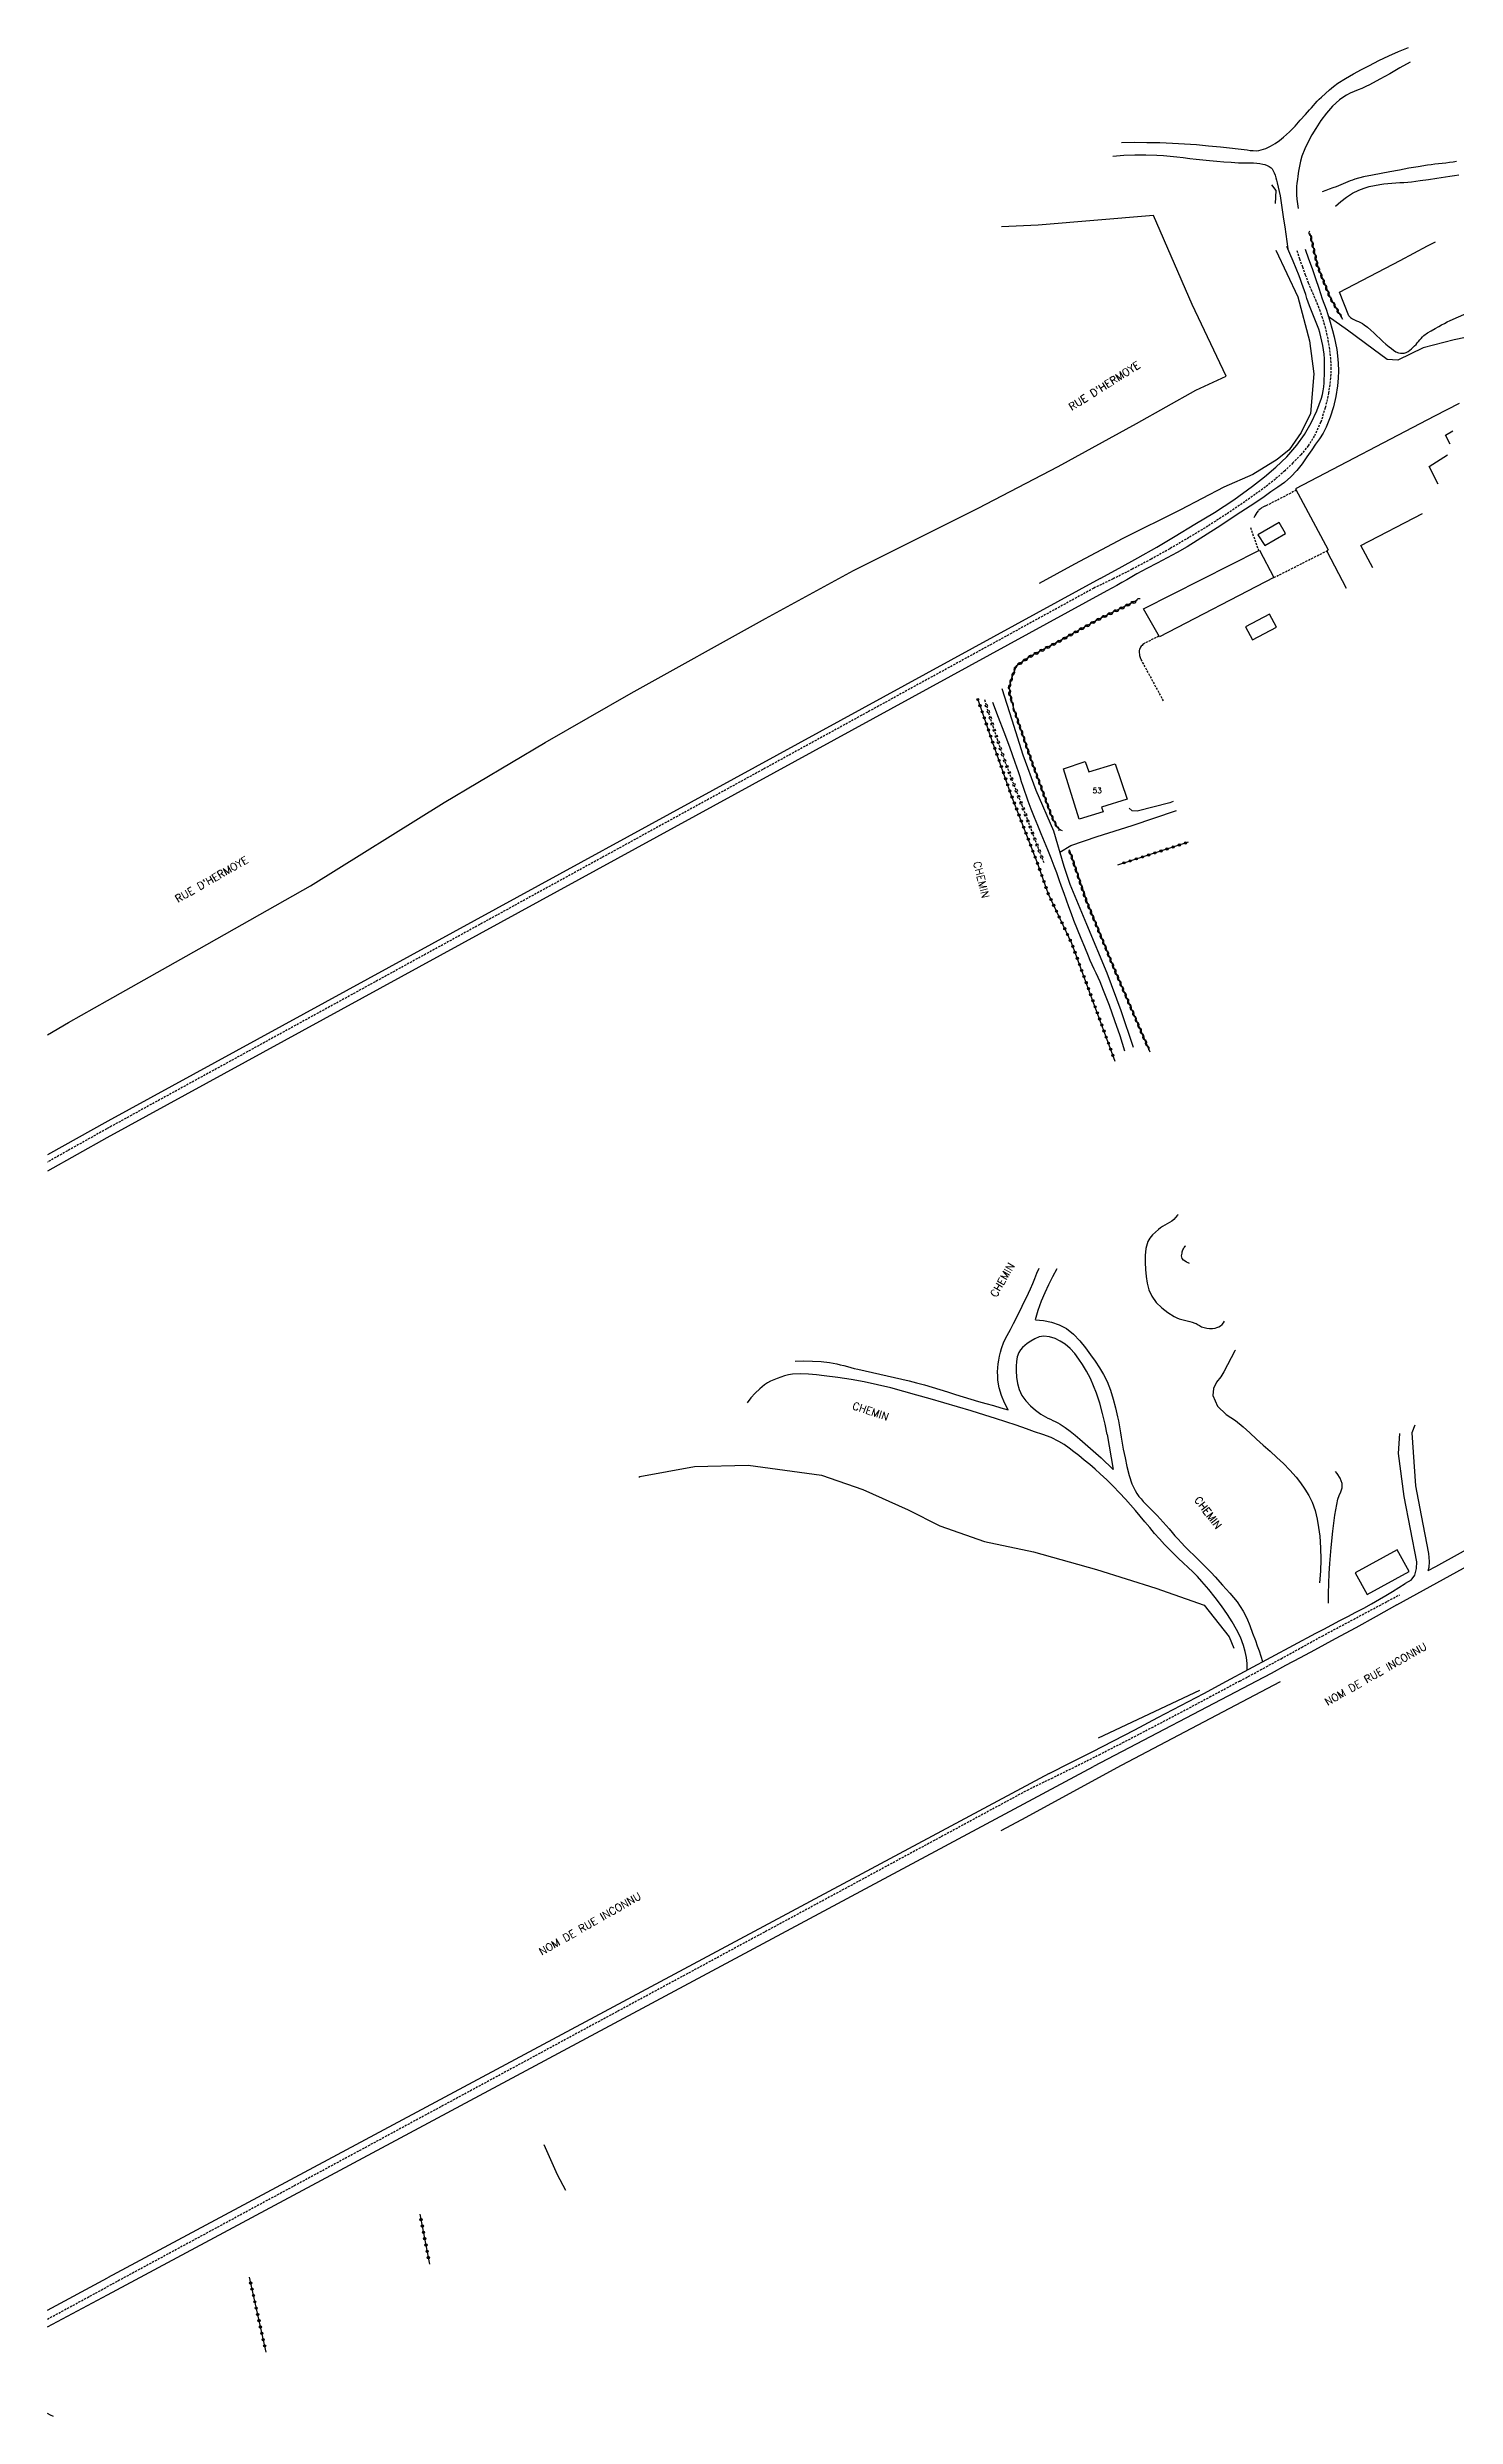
# Model space of a CAD drawing. Header units: millimetres. Extents: x 173000 to 174000, y 133000 to 134001.
# Drawn here: x 173000 to 173327, y 133000 to 133551 of the extents above; entities that cross this region are included whole.
import ezdxf
from ezdxf.enums import TextEntityAlignment as Align

# ---------------------------------------------------------------- set-up
doc = ezdxf.new("R2010")
doc.units = ezdxf.units.MM
doc.linetypes.add('DASHED', pattern=[0.75, 0.5, -0.25])
doc.layers.get('0').update_dxf_attribs({"linetype": 'CONTINUOUS'})
for name, color, linetype in [('W0001', 6, 'DASHED'), ('W0008', 7, 'CONTINUOUS'), ('W0017', 7, 'CONTINUOUS'), ('W0071', 7, 'CONTINUOUS'), ('W0101', 7, 'CONTINUOUS'), ('W0104', 1, 'CONTINUOUS'), ('W0112', 1, 'DASHED'), ('W0120', 7, 'CONTINUOUS'), ('W0211', 2, 'CONTINUOUS'), ('W0214', 2, 'CONTINUOUS'), ('W0220', 5, 'DASHED'), ('W0300', 7, 'CONTINUOUS'), ('W0310', 3, 'CONTINUOUS'), ('W0323', 7, 'CONTINUOUS'), ('W0330', 7, 'CONTINUOUS'), ('W0510', 5, 'CONTINUOUS'), ('W0515', 5, 'CONTINUOUS'), ('W0989', 7, 'CONTINUOUS'), ('W0991', 7, 'CONTINUOUS')]:
    doc.layers.add(name, color=color, linetype=linetype)
doc.styles.get("Standard").update_dxf_attribs({"font": 'romans.shx', "width": 0.85})

# ---------------------------------------------------------------- blocks, each defined once
blk = doc.blocks.new('t323o')
at = {"color": 0, "linetype": 'Continuous'}
for radius in [0.25, 0.15]:
    blk.add_circle((0, 0), radius, dxfattribs=at)
blk = doc.blocks.new('t310o')
at = {"color": 0, "linetype": 'Continuous'}
for centre, start, end in [((-0.5, 0.38), 216.8699, 323.1304), ((0.5, -0.37), 36.8699, 143.1303)]:
    blk.add_arc(centre, 0.625, start, end, dxfattribs=at)
blk = doc.blocks.new('t220o')
at = {"color": 0, "linetype": 'Continuous'}
for p, q in [((-0.25, 0.25), (0.25, 0.25)), ((-0.25, -0.25), (0.25, -0.25))]:
    blk.add_line(p, q, dxfattribs=at)

msp = doc.modelspace()

# ---------------------------------------------------------------- linework, layer by layer
at = {"layer": 'W0001'}
for points in [[(173290.47, 133503.58), (173291.09, 133501.68), (173291.74, 133499.79), (173292.42, 133497.91), (173293.12, 133496.05), (173293.43, 133495.27), (173293.76, 133494.49), (173294.1, 133493.72), (173294.44, 133492.96), (173294.77, 133492.19), (173295.1, 133491.42), (173295.41, 133490.64), (173295.7, 133489.85), (173296.24, 133488.28), (173296.75, 133486.7), (173297.2, 133485.09), (173297.55, 133483.47), (173297.95, 133481.11), (173298.25, 133478.73), (173298.39, 133476.32), (173298.29, 133473.91), (173297.82, 133470.44), (173297.07, 133467.01), (173295.99, 133463.65), (173294.52, 133460.44), (173293.1, 133458.18), (173291.4, 133456.12), (173289.55, 133454.22), (173287.66, 133452.39), (173285.46, 133450.44), (173283.16, 133448.62), (173280.78, 133446.89), (173278.39, 133445.2), (173274.12, 133442.31), (173269.77, 133439.53), (173265.36, 133436.85), (173260.9, 133434.25), (173256.56, 133431.82), (173252.16, 133429.49), (173247.72, 133427.24), (173243.24, 133425.08), (173013.8, 133299.4)], [(173013.8, 133299.4), (173000, 133291.66)], [(173277.2, 133171), (173282, 133173.6), (173286.79, 133176.21), (173291.57, 133178.84), (173296.34, 133181.48), (173314.36, 133191.07)], [(173277.2, 133171), (173270.49, 133167.4), (173263.76, 133163.83), (173257.02, 133160.29), (173250.25, 133156.78), (173244.73, 133153.96), (173239.19, 133151.18), (173233.63, 133148.44), (173228.05, 133145.75), (173014, 133030.23)], [(173000, 133022.65), (173014, 133030.23)]]:
    msp.add_lwpolyline(points, dxfattribs=at)
at = {"layer": 'W0008'}
for points in [[(173244.72, 133427.34), (173249.14, 133429.71), (173253.52, 133432.14), (173257.87, 133434.64), (173262.18, 133437.2), (173266.76, 133439.95), (173271.33, 133442.72), (173275.82, 133445.63), (173280.15, 133448.78), (173282.9, 133450.95), (173285.58, 133453.21), (173288.13, 133455.64), (173290.43, 133458.32), (173292.22, 133460.84), (173293.8, 133463.51), (173295.14, 133466.3), (173296.19, 133469.23), (173296.42, 133470.1), (173296.6, 133471), (173296.72, 133471.89), (173296.8, 133472.8), (173296.84, 133473.7), (173296.87, 133474.59), (173296.89, 133475.49), (173296.9, 133476.39), (173296.9, 133477.42), (173296.86, 133478.44), (173296.78, 133479.46), (173296.66, 133480.48), (173296.5, 133481.5), (173296.3, 133482.53), (173296.06, 133483.54), (173295.78, 133484.54), (173295.53, 133485.33), (173295.26, 133486.11), (173294.96, 133486.88), (173294.65, 133487.65), (173294.34, 133488.42), (173294.02, 133489.18), (173293.72, 133489.95), (173293.43, 133490.72), (173293.11, 133491.59), (173292.81, 133492.46), (173292.52, 133493.33), (173292.22, 133494.21), (173291.93, 133495.08), (173291.62, 133495.95), (173291.31, 133496.82), (173290.99, 133497.69), (173290.31, 133499.42), (173289.6, 133501.15), (173288.86, 133502.86), (173288.1, 133504.56)], [(173292.4, 133503.92), (173293.19, 133501.66), (173293.98, 133499.39), (173294.76, 133497.11), (173295.53, 133494.84), (173296.38, 133492.39), (173297.24, 133489.94), (173298.06, 133487.47), (173298.78, 133484.97), (173299.15, 133483.53), (173299.47, 133482.07), (173299.74, 133480.6), (173299.93, 133479.12), (173300.06, 133477.38), (173300.13, 133475.64), (173300.09, 133473.9), (173299.93, 133472.16), (173299.52, 133469.68), (173298.94, 133467.23), (173298.19, 133464.83), (173297.26, 133462.49), (173296.55, 133461.11), (173295.72, 133459.8), (173294.83, 133458.53), (173293.93, 133457.28), (173292.8, 133455.65), (173291.66, 133454.03), (173290.44, 133452.45), (173289.09, 133450.99), (173287.62, 133449.69), (173286.05, 133448.54), (173284.43, 133447.45), (173282.83, 133446.35), (173280.7, 133444.88), (173278.54, 133443.45), (173276.37, 133442.04), (173274.2, 133440.62), (173271.91, 133439.12), (173269.62, 133437.62), (173267.31, 133436.14), (173264.97, 133434.72), (173262.66, 133433.41), (173260.31, 133432.16), (173257.96, 133430.93), (173255.61, 133429.69), (173254.43, 133429.05), (173253.27, 133428.4), (173252.11, 133427.73), (173250.96, 133427.06), (173249.8, 133426.39), (173248.64, 133425.72), (173247.48, 133425.07), (173246.3, 133424.44)], [(173246.3, 133424.44), (173013.85, 133297.29)], [(173244.72, 133427.34), (173014.05, 133301.2)], [(173014.05, 133301.2), (173000, 133293.35)], [(173013.85, 133297.29), (173000, 133289.56)], [(173274.11, 133171), (173279.3, 133173.79), (173284.48, 133176.58), (173289.67, 133179.36), (173294.86, 133182.14), (173296.72, 133183.11), (173298.57, 133184.09), (173300.43, 133185.05), (173302.29, 133186.02), (173304.15, 133186.99), (173306, 133187.98), (173307.84, 133188.98), (173309.67, 133190.01), (173311.18, 133190.89), (173312.68, 133191.8), (173314.16, 133192.73), (173315.63, 133193.68)], [(173313.68, 133188.7), (173308.92, 133186.05), (173304.15, 133183.42), (173299.36, 133180.81), (173294.57, 133178.22), (173291.2, 133176.41), (173287.83, 133174.6), (173284.45, 133172.8), (173281.07, 133171)], [(173232.88, 133149.53), (173237.88, 133152.04), (173242.88, 133154.57), (173247.86, 133157.12), (173252.83, 133159.7), (173258.17, 133162.5), (173263.49, 133165.32), (173268.8, 133168.15), (173274.11, 133171)], [(173281.07, 133171), (173243.15, 133151.13)], [(173013.99, 133028.34), (173243.15, 133151.13)], [(173232.88, 133149.53), (173014, 133032.24)], [(173000, 133024.74), (173014, 133032.24)], [(173000, 133020.84), (173013.99, 133028.34)]]:
    msp.add_lwpolyline(points, dxfattribs=at)
at = {"layer": 'W0017'}
for points in [[(173359.14, 133495.37), (173347.65, 133490.72), (173335.85, 133485.79), (173331.92, 133483.82), (173327.02, 133482.85), (173319.84, 133480.93), (173313.95, 133478.07), (173311.48, 133478.24), (173308.23, 133480.69), (173302.21, 133485.09), (173297.72, 133488.27)], [(173252.49, 133318.29), (173249.61, 133326.84), (173246.39, 133335.58), (173241.63, 133346.89), (173237.79, 133356.23), (173236.35, 133360.42), (173233.93, 133368.61), (173229.85, 133378.05), (173226.84, 133386.24), (173224.31, 133394.39), (173221.92, 133401.69)], [(173261.69, 133375.46), (173260.91, 133375.2), (173253.36, 133373.28), (173252.21, 133373.36), (173251.44, 133373.91)], [(173235.39, 133363.69), (173237.89, 133365.3), (173244.01, 133367.32), (173252.19, 133369.92), (173262.49, 133373.38)], [(173318.34, 133198.73), (173315.38, 133213.94), (173314.11, 133223.91), (173314.4, 133228.56)], [(173317.88, 133230.52), (173317.21, 133228.71), (173317.46, 133224.26), (173318.05, 133216.39), (173319.36, 133209.53), (173321.05, 133200.68)], [(173317.05, 133194.46), (173317.89, 133195.65), (173318.31, 133197.18), (173318.34, 133198.73)], [(173321.05, 133200.68), (173321.22, 133198.84), (173321.15, 133197.42), (173320.94, 133196.62)]]:
    msp.add_lwpolyline(points, dxfattribs=at)
at = {"layer": 'W0071'}
for points in [[(173249.66, 133528.71), (173252.63, 133528.75), (173255.6, 133528.74), (173258.57, 133528.68), (173261.54, 133528.57), (173264.34, 133528.41), (173267.14, 133528.2), (173269.93, 133527.96), (173272.72, 133527.7), (173273.41, 133527.63), (173274.09, 133527.56), (173274.78, 133527.48), (173275.46, 133527.4), (173276.14, 133527.32), (173276.83, 133527.24), (173277.51, 133527.16), (173278.2, 133527.08), (173278.9, 133526.99), (173279.6, 133526.88), (173280.31, 133526.81), (173281.03, 133526.8), (173281.59, 133526.86), (173282.15, 133526.97), (173282.7, 133527.12), (173283.23, 133527.31), (173284.34, 133527.84), (173285.4, 133528.47), (173286.41, 133529.18), (173287.37, 133529.93), (173288.75, 133531.17), (173290.03, 133532.51), (173291.26, 133533.89), (173292.5, 133535.25), (173292.96, 133535.75), (173293.41, 133536.26), (173293.86, 133536.77), (173294.3, 133537.28), (173294.75, 133537.79), (173295.21, 133538.3), (173295.68, 133538.79), (173296.16, 133539.27), (173297.08, 133540.12), (173298.02, 133540.94), (173298.99, 133541.72), (173300, 133542.46), (173301.77, 133543.61), (173303.59, 133544.67), (173305.45, 133545.67), (173307.32, 133546.64), (173309.55, 133547.76), (173311.81, 133548.83), (173314.09, 133549.85), (173316.4, 133550.82)], [(173316.77, 133547.38), (173314.43, 133546.03), (173312.08, 133544.7), (173309.71, 133543.4), (173307.33, 133542.12), (173306.46, 133541.69), (173305.57, 133541.29), (173304.68, 133540.92), (173303.79, 133540.54), (173302.89, 133540.14), (173302.02, 133539.7), (173301.17, 133539.19), (173300.37, 133538.62), (173298.76, 133537.15), (173297.34, 133535.52), (173296.06, 133533.78), (173294.86, 133531.99), (173293.91, 133530.45), (173293.05, 133528.86), (173292.29, 133527.22), (173291.64, 133525.53), (173291.3, 133524.39), (173291.06, 133523.23), (173290.86, 133522.06), (173290.69, 133520.89), (173290.57, 133520.08), (173290.47, 133519.27), (173290.39, 133518.45), (173290.36, 133517.63), (173290.38, 133516.56), (173290.46, 133515.49), (173290.58, 133514.42), (173290.75, 133513.36)], [(173247.66, 133525.54), (173250.23, 133525.72), (173252.8, 133525.82), (173255.37, 133525.83), (173257.94, 133525.77), (173259.48, 133525.68), (173261, 133525.55), (173262.53, 133525.39), (173264.05, 133525.2), (173265.57, 133525.01), (173267.09, 133524.82), (173268.61, 133524.64), (173270.14, 133524.49), (173271.83, 133524.35), (173273.52, 133524.22), (173275.21, 133524.1), (173276.91, 133523.99), (173277.61, 133523.96), (173278.31, 133523.95), (173279.01, 133523.96), (173279.71, 133523.96), (173280.41, 133523.95), (173281.12, 133523.91), (173281.82, 133523.82), (173282.52, 133523.69), (173283.03, 133523.55), (173283.54, 133523.38), (173284.02, 133523.14), (173284.46, 133522.82), (173284.69, 133522.56), (173284.87, 133522.27), (173285.02, 133521.97), (173285.15, 133521.67), (173285.39, 133521.09), (173285.58, 133520.5), (173285.75, 133519.91), (173285.91, 133519.31), (173286.15, 133518.3), (173286.36, 133517.29), (173286.54, 133516.27), (173286.72, 133515.25), (173286.9, 133514.15), (173287.07, 133513.05), (173287.23, 133511.94), (173287.39, 133510.84), (173287.64, 133509.13), (173287.88, 133507.42), (173288.11, 133505.71), (173288.33, 133504)], [(173219.72, 133398.6), (173221.06, 133395.13), (173222.37, 133391.66), (173223.65, 133388.17), (173224.9, 133384.67), (173225.29, 133383.55), (173225.66, 133382.43), (173226.03, 133381.3), (173226.39, 133380.17), (173226.75, 133379.04), (173227.12, 133377.91), (173227.5, 133376.79), (173227.9, 133375.67), (173228.62, 133373.76), (173229.37, 133371.86), (173230.14, 133369.97), (173230.92, 133368.08), (173231.7, 133366.2), (173232.48, 133364.31), (173233.24, 133362.42), (173233.98, 133360.52), (173234.57, 133358.95), (173235.14, 133357.37), (173235.7, 133355.79), (173236.26, 133354.21), (173236.82, 133352.63), (173237.38, 133351.05), (173237.96, 133349.47), (173238.55, 133347.9), (173239.37, 133345.82), (173240.21, 133343.74), (173241.07, 133341.67), (173241.94, 133339.61), (173242.37, 133338.61), (173242.82, 133337.61), (173243.27, 133336.62), (173243.73, 133335.63), (173244.18, 133334.64), (173244.62, 133333.64), (173245.05, 133332.64), (173245.46, 133331.63), (173246.8, 133328.13), (173248.07, 133324.61), (173249.27, 133321.06), (173250.39, 133317.49)], [(173223.36, 133234.09), (173222.49, 133235.71), (173221.79, 133237.41), (173221.29, 133239.18), (173220.98, 133240.99), (173220.91, 133241.92), (173220.9, 133242.86), (173220.94, 133243.79), (173221.04, 133244.72), (173221.18, 133245.63), (173221.35, 133246.54), (173221.57, 133247.45), (173221.81, 133248.34), (173222.37, 133249.86), (173223.09, 133251.32), (173223.87, 133252.73), (173224.61, 133254.15), (173225.1, 133255.16), (173225.6, 133256.16), (173226.1, 133257.17), (173226.6, 133258.17), (173227.09, 133259.17), (173227.58, 133260.18), (173228.06, 133261.2), (173228.53, 133262.22), (173229.05, 133263.41), (173229.56, 133264.6), (173230.05, 133265.81), (173230.53, 133267.02)], [(173234.63, 133266.85), (173233.63, 133265.02), (173232.7, 133263.15), (173231.84, 133261.25), (173231.04, 133259.32), (173230.64, 133258.25), (173230.27, 133257.17), (173229.95, 133256.08), (173229.66, 133254.98)], [(173229.67, 133254.98), (173231.56, 133254.85), (173233.41, 133254.46), (173235.19, 133253.82), (173236.87, 133252.95), (173238.56, 133251.67), (173240.01, 133250.14), (173241.29, 133248.49), (173242.52, 133246.84), (173243.6, 133245.37), (173244.61, 133243.85), (173245.53, 133242.27), (173246.35, 133240.62), (173247.13, 133238.63), (173247.76, 133236.58), (173248.28, 133234.51), (173248.78, 133232.43), (173248.98, 133231.5), (173249.16, 133230.56), (173249.32, 133229.63), (173249.47, 133228.68), (173249.61, 133227.74), (173249.77, 133226.8), (173249.93, 133225.86), (173250.12, 133224.93), (173250.53, 133222.9), (173250.94, 133220.86), (173251.44, 133218.83), (173252.11, 133216.85), (173252.45, 133216.08), (173252.84, 133215.34), (173253.28, 133214.63), (173253.76, 133213.95), (173254.24, 133213.34), (173254.74, 133212.76), (173255.27, 133212.2), (173255.81, 133211.66), (173256.35, 133211.13), (173256.9, 133210.6), (173257.44, 133210.05), (173257.96, 133209.5), (173258.67, 133208.72), (173259.37, 133207.94), (173260.06, 133207.15), (173260.75, 133206.36), (173261.44, 133205.57), (173262.13, 133204.79), (173262.83, 133204.01), (173263.55, 133203.24), (173264.52, 133202.22), (173265.51, 133201.23), (173266.52, 133200.24), (173267.53, 133199.25), (173268.53, 133198.27), (173269.53, 133197.27), (173270.51, 133196.26), (173271.47, 133195.23), (173273.19, 133193.33), (173274.91, 133191.42), (173276.55, 133189.42), (173277.99, 133187.29), (173278.85, 133185.64), (173279.56, 133183.91), (173280.18, 133182.17), (173280.81, 133180.43), (173281.25, 133179.22), (173281.68, 133178), (173282.09, 133176.78), (173282.48, 133175.54)], [(173246.37, 133228.35), (173245.86, 133230.77), (173245.31, 133233.19), (173244.69, 133235.59), (173243.91, 133237.95), (173243.22, 133239.68), (173242.45, 133241.37), (173241.59, 133243.02), (173240.62, 133244.6), (173239.76, 133245.88), (173238.84, 133247.14), (173237.79, 133248.31), (173236.58, 133249.32), (173235.47, 133250.03), (173234.28, 133250.64), (173232.98, 133251.05), (173231.61, 133251.17), (173230.53, 133251), (173229.53, 133250.59), (173228.61, 133250.05), (173227.76, 133249.45), (173227.2, 133249.03), (173226.68, 133248.55), (173226.22, 133248.01), (173225.86, 133247.39), (173225.47, 133246.35), (173225.27, 133245.27), (173225.2, 133244.18), (173225.21, 133243.1), (173225.31, 133241.65), (173225.53, 133240.19), (173225.92, 133238.77), (173226.54, 133237.41), (173227.43, 133236.12), (173228.51, 133235), (173229.7, 133234), (173230.93, 133233.09), (173231.46, 133232.73), (173232.01, 133232.42), (173232.58, 133232.13), (173233.16, 133231.87), (173233.74, 133231.61), (173234.31, 133231.34), (173234.87, 133231.05), (173235.42, 133230.73), (173236.62, 133229.93), (173237.78, 133229.08), (173238.92, 133228.19), (173240.04, 133227.28)], [(173278.93, 133173.61), (173278.93, 133175.06), (173278.76, 133176.5), (173278.45, 133177.91), (173278.06, 133179.29), (173277.34, 133181.21), (173276.43, 133183.03), (173275.39, 133184.78), (173274.31, 133186.49), (173272.95, 133188.5), (173271.49, 133190.44), (173269.96, 133192.32), (173268.38, 133194.16), (173267.34, 133195.28), (173266.27, 133196.38), (173265.17, 133197.44), (173264.05, 133198.49), (173262.94, 133199.53), (173261.83, 133200.58), (173260.74, 133201.65), (173259.68, 133202.75), (173258.51, 133204.04), (173257.37, 133205.35), (173256.25, 133206.67), (173255.14, 133208.01), (173254.03, 133209.34), (173252.91, 133210.67), (173251.78, 133211.99), (173250.62, 133213.28), (173249.2, 133214.8), (173247.75, 133216.3), (173246.28, 133217.78), (173244.76, 133219.21), (173243.54, 133220.3), (173242.3, 133221.36), (173241.03, 133222.39), (173239.74, 133223.41), (173238.64, 133224.28), (173237.52, 133225.16), (173236.37, 133225.99), (173235.16, 133226.73), (173233.32, 133227.61), (173231.42, 133228.33), (173229.5, 133228.98), (173227.6, 133229.64), (173225.2, 133230.48), (173222.79, 133231.29), (173220.37, 133232.08), (173217.95, 133232.85), (173214.77, 133233.82), (173211.58, 133234.77), (173208.38, 133235.69), (173205.18, 133236.6), (173202.15, 133237.47), (173199.11, 133238.34), (173196.06, 133239.16), (173192.98, 133239.9), (173189.91, 133240.54), (173186.82, 133241.1), (173183.72, 133241.59), (173180.61, 133241.98), (173178.78, 133242.19), (173176.93, 133242.38), (173175.08, 133242.47), (173173.22, 133242.37), (173172.29, 133242.22), (173171.37, 133241.99), (173170.48, 133241.69), (173169.61, 133241.36), (173168.86, 133241.05), (173168.12, 133240.7), (173167.41, 133240.31), (173166.73, 133239.85), (173165.59, 133238.94), (173164.53, 133237.94), (173163.54, 133236.87), (173162.64, 133235.72)], [(173173.83, 133245.41), (173175.84, 133245.46), (173177.85, 133245.41), (173179.85, 133245.27), (173181.85, 133245.04), (173182.68, 133244.9), (173183.5, 133244.74), (173184.33, 133244.55), (173185.14, 133244.34), (173185.96, 133244.13), (173186.77, 133243.91), (173187.58, 133243.7), (173188.4, 133243.5), (173190.11, 133243.11), (173191.82, 133242.73), (173193.53, 133242.35), (173195.24, 133241.97), (173196.95, 133241.59), (173198.66, 133241.19), (173200.36, 133240.78), (173202.06, 133240.34), (173203.87, 133239.84), (173205.68, 133239.32), (173207.48, 133238.78), (173209.27, 133238.22), (173211.07, 133237.66), (173212.86, 133237.1), (173214.66, 133236.55), (173216.47, 133236.02), (173218.19, 133235.53), (173219.91, 133235.04), (173221.64, 133234.56), (173223.36, 133234.09)], [(173240.04, 133227.28), (173244.93, 133222.87)], [(173246.37, 133228.35), (173247.76, 133220.22)], [(173244.93, 133222.87), (173247.76, 133220.22)], [(173244.93, 133222.87), (173244.94, 133222.87)], [(173313.68, 133188.7), (173354.87, 133211.32)], [(173352.04, 133213.87), (173322.65, 133197.57)], [(173317.05, 133194.46), (173315.63, 133193.68)], [(173322.65, 133197.57), (173320.94, 133196.62)]]:
    msp.add_lwpolyline(points, dxfattribs=at)
at = {"layer": 'W0101'}
msp.add_lwpolyline([(173248.19, 133384.27), (173251.02, 133376), (173245.05, 133374.15), (173245.46, 133373.08), (173239.89, 133371.36), (173236.22, 133383.05), (173241.21, 133384.77), (173242.1, 133382.4)], close=True, dxfattribs=at)
at = {"layer": 'W0104'}
for points in [[(173300.34, 133493.93), (173314.46, 133501.3)], [(173302.57, 133488.42), (173300.34, 133493.93)], [(173326.07, 133487.3), (173329.95, 133489)], [(173328.17, 133468.04), (173322.42, 133465.07), (173290.18, 133448.22), (173297.77, 133434), (173297.45, 133433.7), (173301.93, 133425.12)], [(173326.06, 133458.55), (173324.99, 133460.67), (173326.75, 133461.65)], [(173323.32, 133449.25), (173321.19, 133453.39), (173325.5, 133456.05)], [(173308.11, 133429.8), (173305.35, 133434.99), (173305.34, 133434.98), (173319.66, 133442.45)]]:
    msp.add_lwpolyline(points, dxfattribs=at)
for points in [[(173254.84, 133420.25), (173281.81, 133433.92), (173285.1, 133427.54), (173258.53, 133413.74)], [(173284.11, 133419.07), (173278.55, 133416.13), (173280.15, 133413.11), (173285.71, 133416.06)], [(173313.74, 133201.53), (173304.04, 133196.13), (173306.84, 133191.11), (173316.54, 133196.51)]]:
    msp.add_lwpolyline(points, close=True, dxfattribs=at)
at = {"layer": 'W0112'}
for points in [[(173290.37, 133447.88), (173283.54, 133444.35)], [(173283.54, 133444.35), (173282.98, 133444.13), (173282.45, 133443.84), (173281.95, 133443.49), (173281.5, 133443.09), (173281.17, 133442.72), (173280.89, 133442.31), (173280.66, 133441.88), (173280.48, 133441.42)], [(173279.67, 133439.18), (173281.58, 133433.8)], [(173285.11, 133427.54), (173297.62, 133433.86)], [(173258.41, 133413.96), (173255.13, 133412.3)], [(173255.14, 133412.31), (173254.9, 133412.16), (173254.68, 133411.99), (173254.48, 133411.79), (173254.3, 133411.58), (173254.14, 133411.36), (173254.01, 133411.13), (173253.9, 133410.88), (173253.83, 133410.62), (173253.8, 133410.33), (173253.82, 133410.03), (173253.86, 133409.74), (173253.91, 133409.46), (173253.96, 133409.23), (173254.02, 133409), (173254.09, 133408.77), (173254.18, 133408.55)], [(173254.18, 133408.54), (173259.53, 133398.66)]]:
    msp.add_lwpolyline(points, dxfattribs=at)
at = {"layer": 'W0120'}
msp.add_lwpolyline([(173284.55, 133518.83), (173285.54, 133517.56), (173285.41, 133514.55)], dxfattribs=at)
at = {"layer": 'W0211'}
for points in [[(173265.49, 133268.07), (173265.2, 133268.24), (173264.84, 133268.43), (173264.46, 133268.63), (173264.09, 133268.88), (173263.82, 133269.23), (173263.7, 133269.55), (173263.68, 133269.88), (173263.71, 133270.21), (173263.77, 133270.52), (173263.83, 133270.76), (173263.9, 133271), (173263.99, 133271.24), (173264.09, 133271.47), (173264.22, 133271.69), (173264.36, 133271.9), (173264.52, 133272.1), (173264.62, 133272.2)], [(173297.85, 133189.08), (173297.83, 133191.39), (173297.86, 133193.69), (173297.95, 133196), (173298.1, 133198.3), (173298.41, 133202.07), (173298.81, 133205.84), (173299.32, 133209.6), (173299.99, 133213.33), (173300.28, 133214.14), (173300.7, 133215), (173301.03, 133215.95), (173301.02, 133216.92), (173300.55, 133218.16), (173299.84, 133219.26), (173299.43, 133219.71)]]:
    msp.add_lwpolyline(points, dxfattribs=at)
at = {"layer": 'W0214'}
for points in [[(173262.8, 133279.51), (173262.7, 133279.32), (173262.28, 133278.75), (173261.84, 133278.31), (173261.36, 133277.93), (173260.84, 133277.59), (173260.31, 133277.28), (173259.78, 133276.98), (173259.26, 133276.67), (173258.75, 133276.34), (173258.27, 133275.95), (173257.59, 133275.35), (173256.92, 133274.72), (173256.3, 133274.01), (173255.84, 133273.19), (173255.35, 133271.59), (173255.17, 133269.93), (173255.19, 133268.29), (173255.3, 133266.67), (173255.43, 133265.1), (173255.66, 133263.51), (173256.07, 133261.94), (173256.75, 133260.47), (173257.79, 133259.01), (173259.06, 133257.74), (173260.46, 133256.66), (173261.95, 133255.73), (173262.52, 133255.45), (173263.12, 133255.22), (173263.72, 133255.05), (173264.34, 133254.9), (173264.95, 133254.77), (173265.56, 133254.63), (173266.16, 133254.46), (173266.75, 133254.25), (173267.02, 133254.13), (173267.29, 133253.99), (173267.54, 133253.83), (173267.8, 133253.68), (173268.06, 133253.53), (173268.33, 133253.39), (173268.6, 133253.27), (173268.89, 133253.18), (173269.52, 133253.05), (173270.16, 133252.98), (173270.81, 133252.99), (173271.45, 133253.08), (173271.89, 133253.2), (173272.32, 133253.37), (173272.72, 133253.6), (173273.08, 133253.89), (173273.41, 133254.26), (173273.65, 133254.64)], [(173276.16, 133247.97), (173276.04, 133247.78), (173275.16, 133246.18), (173274.33, 133244.55), (173273.51, 133242.92), (173272.75, 133241.75), (173271.8, 133240.49), (173271.06, 133239), (173270.95, 133237.37), (173272.02, 133234.91), (173274, 133233), (173276.16, 133231.56), (173277.96, 133230.15), (173279.49, 133228.68), (173281.06, 133227.25), (173282.66, 133225.85), (173284.25, 133224.44), (173285.83, 133223.02), (173287.38, 133221.55), (173288.86, 133220.02), (173290.27, 133218.41), (173291.34, 133217.06), (173292.35, 133215.65), (173293.26, 133214.16), (173294.02, 133212.59), (173294.7, 133210.67), (173295.18, 133208.68), (173295.52, 133206.68), (173295.77, 133204.66), (173295.99, 133201.96), (173296.06, 133199.25), (173295.97, 133196.54), (173295.74, 133193.84)]]:
    msp.add_lwpolyline(points, dxfattribs=at)
at = {"layer": 'W0220'}
msp.add_lwpolyline([(173217.85, 133399.17), (173218.78, 133396.1), (173219.75, 133393.03), (173220.76, 133389.98), (173221.81, 133386.94), (173222.94, 133383.85), (173224.12, 133380.78), (173225.32, 133377.71), (173226.5, 133374.64), (173227.79, 133371.28), (173229.07, 133367.93), (173230.36, 133364.57), (173231.64, 133361.21)], dxfattribs=at)
at = {"layer": 'W0300'}
msp.add_lwpolyline([(173244.31, 133157.82), (173267.91, 133168.92)], dxfattribs=at)
at = {"layer": 'W0310'}
for points in [[(173293.49, 133507.58), (173295.3, 133499.82), (173298.18, 133492.68), (173301.07, 133487.61)], [(173253.21, 133422.19), (173244.24, 133417.79), (173235.07, 133412.66), (173228.51, 133409.25), (173225.18, 133406.94), (173224.16, 133404.16), (173223.6, 133402.12), (173223.74, 133400.39), (173224.61, 133397.16)], [(173224.61, 133397.16), (173228.61, 133385.36), (173233.53, 133371.88), (173234.74, 133369.54), (173235.53, 133368.87), (173235.9, 133368.77)], [(173237.52, 133364.31), (173241.52, 133352.38), (173248.16, 133336.19), (173256.27, 133317.31)]]:
    msp.add_lwpolyline(points, dxfattribs=at)
at = {"layer": 'W0323'}
for points in [[(173248.2, 133315.08), (173242.6, 133330.42), (173238.13, 133342.46), (173232.69, 133353.97), (173230.06, 133361.42), (173224.15, 133376.84), (173219.74, 133389.33), (173216.27, 133399.33)], [(173248.87, 133360.76), (173265.3, 133366.09)], [(173086.61, 133047.09), (173088.85, 133035.48)], [(173050.82, 133014.98), (173046.95, 133032.44)]]:
    msp.add_lwpolyline(points, dxfattribs=at)
at = {"layer": 'W0330'}
for points in [[(173257.14, 133511.7), (173230.31, 133509.5), (173221.81, 133509.06)], [(173273.99, 133474.39), (173266.11, 133491.05), (173257.14, 133511.7)], [(173285.58, 133503.7), (173290.66, 133492.8), (173293.36, 133482.6), (173294.44, 133474.89), (173293.64, 133465.71), (173291.46, 133461.29), (173288.66, 133457.26), (173285.91, 133455.03), (173280.24, 133451.48), (173273.45, 133448.55), (173263.43, 133443.29), (173249.98, 133436.6), (173238.74, 133430.66), (173230.57, 133426.2)], [(173014, 133329.24), (173035.28, 133341.23), (173061.15, 133355.91), (173092.26, 133375.27), (173115.74, 133389.2), (173135.7, 133400.7), (173166.93, 133418), (173187.42, 133429.22), (173216.38, 133443.72), (173234.94, 133453.41), (173253.18, 133463.38), (173266.95, 133471.09), (173273.99, 133474.39)], [(173000, 133321.28), (173004.89, 133324.11), (173014, 133329.24)], [(173137.46, 133218.43), (173137.69, 133218.53), (173150.4, 133220.91), (173162.87, 133221.23), (173179.93, 133218.89), (173189.58, 133215.55), (173200.12, 133210.85), (173207.46, 133207.12), (173217.82, 133203.42), (173229.23, 133201.07), (173243.88, 133196.93), (173257.71, 133192.57), (173268.94, 133188.64)], [(173268.93, 133188.65), (173274.69, 133181.3), (173275.78, 133178.64)], [(173286.61, 133170.81), (173249.65, 133151.41), (173226.47, 133138.78), (173221.61, 133136.18)], [(173120.55, 133052.57), (173118.56, 133056.23), (173115.45, 133063.17)], [(173001.4, 133000), (173000.76, 133000.33), (173000, 133000.71)]]:
    msp.add_lwpolyline(points, dxfattribs=at)
at = {"layer": 'W0510'}
for points in [[(173327.6, 133524.25), (173326.76, 133524.13), (173325.91, 133524.03), (173325.07, 133523.93), (173324.22, 133523.83), (173323.38, 133523.74), (173322.54, 133523.64), (173321.69, 133523.53), (173320.85, 133523.41), (173318.66, 133523.07), (173316.47, 133522.7), (173314.29, 133522.3), (173312.11, 133521.89), (173310.06, 133521.51), (173308.01, 133521.13), (173305.96, 133520.7), (173303.94, 133520.16), (173303.39, 133519.98), (173302.84, 133519.78), (173302.3, 133519.56), (173301.76, 133519.33), (173301.23, 133519.1), (173300.69, 133518.87), (173300.16, 133518.64), (173299.61, 133518.43), (173298.8, 133518.13), (173297.98, 133517.83), (173297.16, 133517.54), (173296.33, 133517.26)], [(173299.43, 133513.88), (173300.67, 133514.99), (173302, 133516), (173303.41, 133516.89), (173304.9, 133517.65), (173306.07, 133518.11), (173307.28, 133518.46), (173308.5, 133518.72), (173309.73, 133518.95), (173310.65, 133519.09), (173311.58, 133519.19), (173312.51, 133519.27), (173313.44, 133519.32), (173314.36, 133519.37), (173315.29, 133519.43), (173316.22, 133519.49), (173317.14, 133519.59), (173319.11, 133519.84), (173321.07, 133520.13), (173323.03, 133520.43), (173324.98, 133520.73), (173326.03, 133520.89), (173327.07, 133521.04), (173328.11, 133521.2)]]:
    msp.add_lwpolyline(points, dxfattribs=at)
at = {"layer": 'W0515'}
for points in [[(173314.46, 133501.3), (173317.66, 133502.99), (173320.85, 133504.68), (173322.67, 133505.64)], [(173302.57, 133488.42), (173302.95, 133488.05), (173303.37, 133487.74), (173303.83, 133487.48), (173304.3, 133487.26), (173304.76, 133487.05), (173305.22, 133486.84), (173305.68, 133486.61), (173306.11, 133486.33), (173306.88, 133485.74), (173307.62, 133485.11), (173308.33, 133484.46), (173309.04, 133483.79), (173309.74, 133483.12), (173310.45, 133482.47), (173311.18, 133481.83), (173311.94, 133481.22), (173312.44, 133480.82), (173312.94, 133480.41), (173313.49, 133480.05), (173314.11, 133479.8), (173314.55, 133479.72), (173314.99, 133479.71), (173315.44, 133479.76), (173315.86, 133479.88), (173316.34, 133480.11), (173316.76, 133480.41), (173317.14, 133480.76), (173317.51, 133481.1), (173317.84, 133481.42), (173318.16, 133481.76), (173318.45, 133482.11), (173318.74, 133482.47), (173319.03, 133482.82), (173319.34, 133483.17), (173319.66, 133483.5), (173320.01, 133483.81), (173320.83, 133484.42), (173321.7, 133484.95), (173322.59, 133485.43), (173323.47, 133485.92), (173324.11, 133486.28), (173324.76, 133486.64), (173325.41, 133486.98), (173326.07, 133487.3)]]:
    msp.add_lwpolyline(points, dxfattribs=at)
msp.add_lwpolyline([(173283.03, 133435), (173287.85, 133437.83), (173286.34, 133440.35), (173281.38, 133437.51)], close=True, dxfattribs=at)

# ---------------------------------------------------------------- block references
at = {"layer": 'W0220'}
for p, rotation in [((173218.26, 133397.83), 286.8246769138307), ((173218.69, 133396.39), 286.8246769138307), ((173219.14, 133394.96), 287.5627479906092), ((173219.59, 133393.53), 287.5627479906092), ((173220.06, 133392.11), 288.3008216476535), ((173220.53, 133390.68), 288.3008216476535), ((173221.01, 133389.26), 289.0388978835348), ((173221.5, 133387.84), 289.0388978835348), ((173222, 133386.43), 290.0193298220869), ((173222.51, 133385.02), 290.0193298220869), ((173223.03, 133383.61), 290.9944351797563), ((173223.57, 133382.21), 290.9944351797563), ((173224.1, 133380.81), 290.9944351797563), ((173224.65, 133379.41), 291.3717213509776), ((173225.2, 133378.02), 291.3717213509776), ((173225.74, 133376.62), 291.1509489475692), ((173226.28, 133375.22), 291.1509489475692), ((173226.82, 133373.82), 290.9247335423307), ((173227.35, 133372.42), 290.9247335423307), ((173227.89, 133371.02), 290.9409959699267), ((173228.43, 133369.62), 290.9409959699267), ((173228.96, 133368.22), 290.9409959699267), ((173229.5, 133366.81), 290.9572586506721), ((173230.03, 133365.41), 290.9572586506721), ((173230.57, 133364.01), 290.9735215833156), ((173231.11, 133362.61), 290.9735215833156)]:
    msp.add_blockref('t220o', p, dxfattribs=dict(at, rotation=rotation))
at = {"layer": 'W0310'}
for p, rotation in [((173293.61, 133507.09), 283.0829413873956), ((173293.95, 133505.63), 283.0829413873956), ((173294.29, 133504.17), 283.0829413873956), ((173294.63, 133502.71), 283.0829413873956), ((173294.96, 133501.25), 283.0829413873956), ((173295.31, 133499.79), 291.9701456639298), ((173295.87, 133498.4), 291.9701456639298), ((173296.43, 133497.01), 291.9701456639298), ((173296.99, 133495.62), 291.9701456639298), ((173297.55, 133494.22), 291.9701456639298), ((173298.11, 133492.83), 291.9701456639298), ((173298.84, 133491.52), 299.6754629013803), ((173299.58, 133490.22), 299.6754629013803), ((173300.32, 133488.91), 299.6754629013803), ((173245.04, 133418.18), 206.1110854329546), ((173246.39, 133418.84), 206.1110854329546), ((173247.73, 133419.5), 206.1110854329546), ((173249.08, 133420.16), 206.1110854329546), ((173250.43, 133420.82), 206.1110854329546), ((173251.77, 133421.48), 206.1110854329546), ((173253.12, 133422.14), 206.1110854329546), ((173234.53, 133412.39), 207.5357793603686), ((173235.85, 133413.1), 209.1890885583693), ((173237.16, 133413.83), 209.1890885583693), ((173238.47, 133414.56), 209.1890885583693), ((173239.78, 133415.3), 209.1890885583693), ((173241.09, 133416.03), 209.1890885583693), ((173242.4, 133416.76), 209.1890885583693), ((173243.71, 133417.49), 209.1890885583693), ((173225.46, 133407.14), 214.6790456376488), ((173226.69, 133407.99), 214.6790456376488), ((173227.93, 133408.84), 214.6790456376488), ((173229.21, 133409.61), 207.5357793603686), ((173230.54, 133410.31), 207.5357793603686), ((173231.87, 133411), 207.5357793603686), ((173233.2, 133411.69), 207.5357793603686), ((173223.65, 133401.54), 274.5528957692106), ((173223.84, 133403.01), 254.628325091522), ((173224.27, 133404.44), 249.8534134427993), ((173224.78, 133405.85), 249.8534134427993), ((173223.83, 133400.06), 285.1409838352071), ((173224.22, 133398.61), 285.1409838352071), ((173224.89, 133396.34), 288.730067961649), ((173225.37, 133394.92), 288.730067961649), ((173225.85, 133393.5), 288.730067961649), ((173226.34, 133392.08), 288.730067961649), ((173226.82, 133390.66), 288.730067961649), ((173227.3, 133389.24), 288.730067961649), ((173227.78, 133387.82), 288.730067961649), ((173228.26, 133386.4), 288.730067961649), ((173228.75, 133384.98), 290.0185858926489), ((173229.27, 133383.57), 290.0185858926489), ((173229.78, 133382.16), 290.0185858926489), ((173230.29, 133380.75), 290.0185858926489), ((173230.81, 133379.34), 290.0185858926489), ((173231.32, 133377.93), 290.0185858926489), ((173231.83, 133376.52), 290.0185858926489), ((173232.35, 133375.11), 290.0185858926489), ((173232.86, 133373.7), 290.0185858926489), ((173233.37, 133372.29), 290.0185858926489), ((173234.01, 133370.94), 297.3438753146141), ((173234.7, 133369.61), 297.3438753146141), ((173237.87, 133363.24), 288.5256407928737), ((173238.35, 133361.82), 288.5256407928737), ((173238.83, 133360.39), 288.5256407928737), ((173239.3, 133358.97), 288.5256407928737), ((173239.78, 133357.55), 288.5256407928737), ((173240.26, 133356.13), 288.5256407928737), ((173240.73, 133354.71), 288.5256407928737), ((173241.21, 133353.28), 288.5256407928737), ((173241.72, 133351.87), 292.3115647370464), ((173242.29, 133350.49), 292.3115647370464), ((173242.86, 133349.1), 292.3115647370464), ((173243.43, 133347.71), 292.3115647370464), ((173244, 133346.32), 292.3115647370464), ((173244.57, 133344.93), 292.3115647370464), ((173245.14, 133343.55), 292.3115647370464), ((173245.71, 133342.16), 292.3115647370464), ((173246.28, 133340.77), 292.3115647370464), ((173246.85, 133339.38), 292.3115647370464), ((173247.42, 133338), 292.3115647370464), ((173247.99, 133336.61), 292.3115647370464), ((173248.57, 133335.23), 293.2432641487705), ((173249.16, 133333.85), 293.2432641487705), ((173249.75, 133332.47), 293.2432641487705), ((173250.35, 133331.09), 293.2432641487705), ((173250.94, 133329.71), 293.2432641487705), ((173251.53, 133328.34), 293.2432641487705), ((173252.12, 133326.96), 293.2432641487705), ((173252.71, 133325.58), 293.2432641487705), ((173253.31, 133324.2), 293.2432641487705), ((173253.9, 133322.82), 293.2432641487705), ((173254.49, 133321.44), 293.2432641487705), ((173255.08, 133320.07), 293.2432641487705), ((173255.67, 133318.69), 293.2432641487705)]:
    msp.add_blockref('t310o', p, dxfattribs=dict(at, rotation=rotation))
at = {"layer": 'W0323'}
for p, rotation in [((173216.31, 133399.19), 109.1572269538612), ((173216.81, 133397.77), 109.1572269538612), ((173217.3, 133396.35), 109.1572269538612), ((173217.79, 133394.94), 109.1572269538612), ((173218.28, 133393.52), 109.1572269538612), ((173218.78, 133392.1), 109.1572269538612), ((173219.27, 133390.69), 109.1572269538612), ((173219.76, 133389.27), 109.4383540648672), ((173220.26, 133387.85), 109.4383540648672), ((173220.76, 133386.44), 109.4383540648672), ((173221.26, 133385.03), 109.4383540648672), ((173221.76, 133383.61), 109.4383540648672), ((173222.26, 133382.2), 109.4383540648672), ((173222.76, 133380.78), 109.4383540648672), ((173223.25, 133379.37), 109.4383540648672), ((173223.75, 133377.95), 109.4383540648672), ((173224.26, 133376.54), 110.9794853371953), ((173224.8, 133375.14), 110.9794853371953), ((173225.34, 133373.74), 110.9794853371953), ((173225.87, 133372.34), 110.9794853371953), ((173226.41, 133370.94), 110.9794853371953), ((173226.95, 133369.54), 110.9794853371953), ((173227.48, 133368.14), 110.9794853371953), ((173228.02, 133366.74), 110.9794853371953), ((173228.56, 133365.34), 110.9794853371953), ((173229.09, 133363.94), 110.9794853371953), ((173256, 133363.07), 17.98149825789398), ((173257.43, 133363.54), 17.98149825789398), ((173258.86, 133364), 17.98149825789398), ((173260.28, 133364.46), 17.98149825789398), ((173261.71, 133364.93), 17.98149825789398), ((173263.14, 133365.39), 17.98149825789398), ((173264.56, 133365.85), 17.98149825789398), ((173229.63, 133362.54), 110.9794853371953), ((173230.16, 133361.13), 109.4617435603545), ((173230.66, 133359.72), 109.4617435603545), ((173231.16, 133358.3), 109.4617435603545), ((173250.29, 133361.22), 17.98149825789398), ((173251.72, 133361.68), 17.98149825789398), ((173253.15, 133362.15), 17.98149825789398), ((173254.57, 133362.61), 17.98149825789398), ((173231.66, 133356.89), 109.4617435603545), ((173232.16, 133355.48), 109.4617435603545), ((173232.66, 133354.06), 109.4617435603545), ((173233.29, 133352.7), 115.3101880192913), ((173233.93, 133351.35), 115.3101880192913), ((173234.57, 133349.99), 115.3101880192913), ((173235.22, 133348.63), 115.3101880192913), ((173235.86, 133347.28), 115.3101880192913), ((173236.5, 133345.92), 115.3101880192913), ((173237.14, 133344.57), 115.3101880192913), ((173237.78, 133343.21), 115.3101880192913), ((173238.37, 133341.83), 110.3347525340998), ((173238.89, 133340.42), 110.3347525340998), ((173239.41, 133339.02), 110.3347525340998), ((173239.93, 133337.61), 110.3347525340998), ((173240.45, 133336.2), 110.3347525340998), ((173240.97, 133334.8), 110.3347525340998), ((173241.5, 133333.39), 110.3347525340998), ((173242.02, 133331.98), 110.3347525340998), ((173242.54, 133330.58), 110.3347525340998), ((173243.05, 133329.17), 110.0841391972177), ((173243.57, 133327.76), 110.0841391972177), ((173244.08, 133326.35), 110.0841391972177), ((173244.6, 133324.94), 110.0841391972177), ((173245.11, 133323.53), 110.0841391972177), ((173245.63, 133322.13), 110.0841391972177), ((173246.14, 133320.72), 110.0841391972177), ((173246.66, 133319.31), 110.0841391972177), ((173247.17, 133317.9), 110.0841391972177), ((173247.69, 133316.49), 110.0841391972177), ((173086.86, 133045.79), 280.928972173916), ((173087.15, 133044.32), 280.928972173916), ((173087.43, 133042.84), 280.928972173916), ((173087.71, 133041.37), 280.928972173916), ((173088, 133039.9), 280.928972173916), ((173088.28, 133038.42), 280.928972173916), ((173088.57, 133036.95), 280.928972173916), ((173047.25, 133031.08), 102.5198905408575), ((173047.57, 133029.62), 102.5198905408575), ((173047.9, 133028.15), 102.5198905408575), ((173048.22, 133026.69), 102.5198905408575), ((173048.55, 133025.23), 102.5198905408575), ((173048.87, 133023.76), 102.5198905408575), ((173049.2, 133022.3), 102.5198905408575), ((173049.52, 133020.83), 102.5198905408575), ((173049.85, 133019.37), 102.5198905408575), ((173050.17, 133017.9), 102.5198905408575), ((173050.5, 133016.44), 102.5198905408575)]:
    msp.add_blockref('t323o', p, dxfattribs=dict(at, rotation=rotation))

# ---------------------------------------------------------------- texts
at = {"layer": 'W0989'}
for s, rotation, p in [("RUE D'HERMOYE", 32.4112, (173238.14, 133466.28)), ("RUE D'HERMOYE", 29.745, (173030.34, 133351.92)), ('CHEMIN', 283.8427, (173215.22, 133361.31)), ('CHEMIN', 59.9451, (173220.58, 133260.07)), ('CHEMIN', 341.352, (173186.98, 133234.3)), ('CHEMIN', 307.0257, (173266.51, 133213.1)), ('NOM DE RUE INCONNU', 29.745, (173297.6, 133165.22)), ('NOM DE RUE INCONNU', 29.745, (173114.95, 133107.19))]:
    msp.add_text(s, height=1.75, rotation=rotation, dxfattribs=at).set_placement(p)
at = {"layer": 'W0991'}
msp.add_text('53', height=1.25, dxfattribs=at).set_placement((173244.04, 133378.07), align=Align.MIDDLE_CENTER)

doc.saveas('drawing.dxf')
